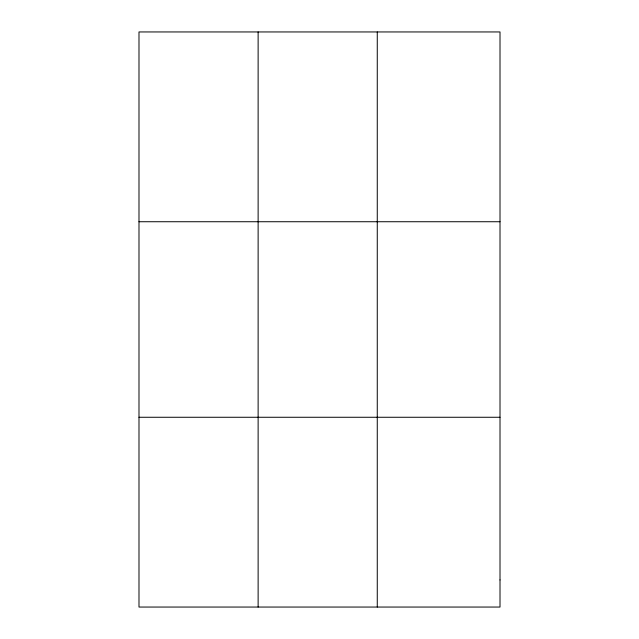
<?xml version="1.0" encoding="UTF-8"?>
<svg xmlns="http://www.w3.org/2000/svg" width="639" height="639" viewBox="0 0 639 639"><rect width="100%" height="100%" fill="white"/><g stroke="black" fill="none" stroke-linecap="round" stroke-linejoin="round"><path stroke-width="0.96" d="M258.124 31.95L258.124 607.05M377.266 31.95L377.266 607.05M138.99 221.733L500.01 221.733M138.99 417.267L500.01 417.267M500.01 579.94L500.01 607.05L138.99 607.05L138.99 31.95L500.01 31.95L500.01 579.94"/></g></svg>
